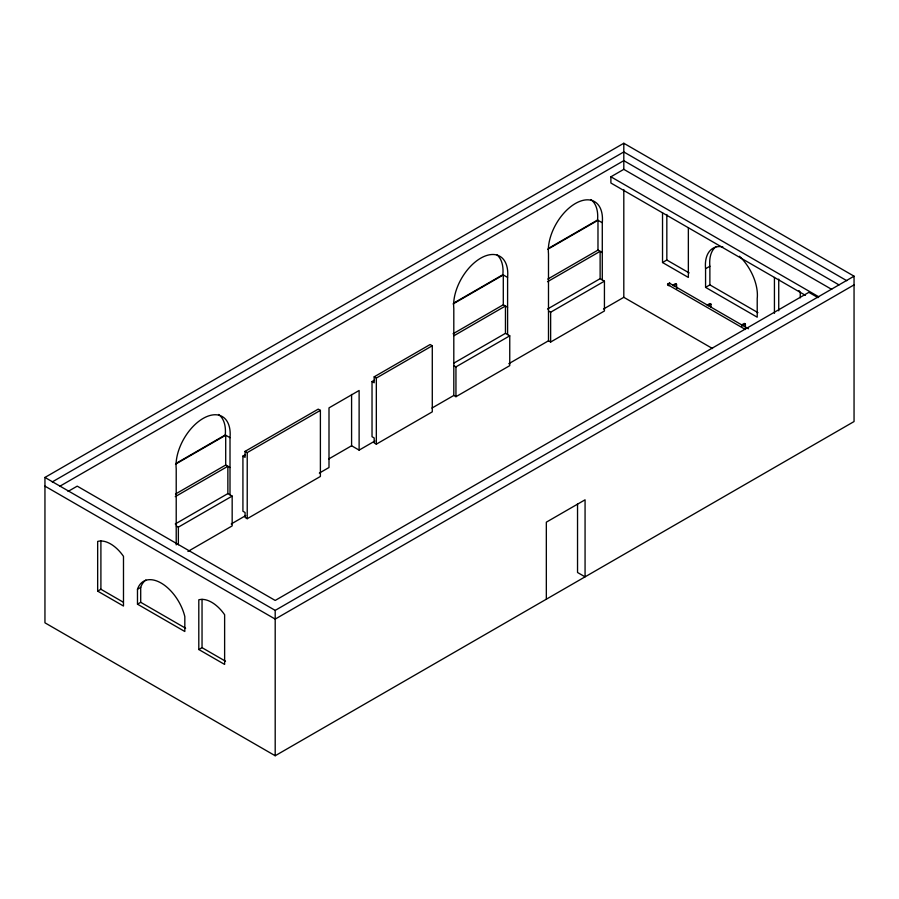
<?xml version="1.0" encoding="UTF-8"?>
<svg xmlns="http://www.w3.org/2000/svg" width="899" height="899" viewBox="0 0 899 899"><rect width="100%" height="100%" fill="white"/><g stroke="black" fill="none" stroke-linecap="round" stroke-linejoin="round"><path stroke-width="1.35" d="M44.95 477.448L623.805 143.256L854.05 276.184L854.05 421.552L275.195 755.744L44.95 622.816L44.95 477.448L275.195 610.387L854.05 276.184M52.243 481.931L623.805 151.953L846.779 280.69M60.008 486.145L623.805 160.651L838.992 284.882M805.403 295.322L610.893 183.014L610.893 176.8L623.805 169.349L831.687 289.366M68.043 491.45L77.224 486.145L275.195 600.442L808.864 292.344L818.045 297.636M176.26 463.266L225.278 434.959L230.009 437.701L230.009 494.843M453.849 302.997L502.867 274.701L507.598 277.431L507.598 334.585M548.536 248.338L597.543 220.03L602.285 222.772L602.285 279.915M175.496 464.199L225.705 435.217L225.705 465.03L175.496 494.023M453.085 303.941L503.294 274.948L503.294 304.761L453.085 333.754M547.772 249.27L597.981 220.289L597.981 250.102L547.772 279.095M242.921 456.085L245.079 457.333L245.079 451.365L318.235 409.124L320.392 410.371L320.392 476.459L247.225 518.701L245.079 517.453L245.079 512.486L242.921 511.25L242.921 456.085L245.315 454.703M372.029 381.547L374.186 382.783L374.186 376.827L430.138 344.519L432.284 345.767L432.284 411.854L376.333 444.162L374.186 442.915L374.186 437.948L372.029 436.7L372.029 381.547L374.467 380.142M245.079 451.365L247.225 452.602L320.392 410.371M374.186 376.827L376.333 378.063L432.284 345.767M175.26 496.641L227.863 466.278L227.863 493.607L175.26 523.971M454.04 335.687L505.452 306.008L505.452 333.338L454.04 363.016M547.525 281.713L600.127 251.338L600.127 278.679L547.525 309.042M176.215 525.904L178.362 527.151L232.167 496.091L232.167 525.904L187.925 551.447M453.804 365.646L455.95 366.882L509.755 335.821L509.755 365.646L455.95 396.695L453.804 395.459L431.958 408.067M548.491 310.975L550.638 312.223L604.431 281.162L604.431 310.975L550.638 342.036L548.491 340.788L508.8 363.702M662.529 212.827L662.529 262.519L666.833 260.036L689.14 272.914M97.665 591.126L123.489 606.038L123.489 556.346A30.431 17.575 60 0 0 97.665 541.434L97.665 591.126L100.902 589.261L123.197 602.139M328.697 458.996L351.588 445.769L359.117 450.118L374.905 441.016M231.223 523.971L245.708 515.599M319.336 473.088L329 467.514L329 407.876L359.117 390.492L359.117 450.118M603.476 309.042L623.805 297.311L712.547 348.554M137.48 589.261A35.185 20.317 60 0 1 161.146 583.058A35.185 20.317 60 0 1 184.823 616.602L184.823 631.503L137.48 604.173L137.48 589.261L140.705 587.407A35.185 20.317 60 0 1 145.874 580.024M748.451 328.776L669.631 283.275C665.811 283.297 668.339 286.714 669.631 285.388M672.699 285.23L675.441 283.646L676.52 284.185L676.733 288.534M673.778 285.77L676.52 284.185M739.484 256.26A36.769 21.228 60 0 1 757.216 298.558L757.216 317.19L705.569 287.377L705.569 268.734L709.873 266.25A36.769 21.228 60 0 1 716.267 246.472M137.48 604.173L140.705 602.308L185.621 628.244M705.569 287.377L709.873 284.882L757.913 312.627M707.131 305.109L709.873 303.525L710.952 304.143L710.952 307.312M708.21 305.727L710.952 304.143M741.563 324.988L744.305 323.404L745.383 324.022L745.383 327.191M741.72 326.135L745.383 324.022M198.803 649.516L224.626 664.428L224.626 614.736A30.431 17.575 60 0 0 198.803 599.824L198.803 649.516L202.039 647.662L225.514 661.215M854.05 284.882L275.195 619.085L44.95 486.145M669.631 283.275L667.485 284.511L745.417 329.506M610.893 176.8L818.787 296.827M662.529 262.519L688.353 277.431L688.353 227.739M597.981 250.102L602.285 252.585M600.127 278.679L604.431 281.162M503.294 304.761L507.598 307.244M505.452 333.338L509.755 335.821M225.705 465.03L230.009 467.514M227.863 493.607L232.167 496.091M800.256 297.861L800.256 292.344A30.431 17.575 60 0 0 798.986 290.602M778.736 279.083L778.736 310.84M774.432 277.431L774.432 313.324M709.873 266.25L709.873 284.882M669.631 282.758L669.631 283.635M666.833 214.49L666.833 260.036M623.805 143.256L623.805 169.349M623.805 189.554L623.805 297.311M577.54 503.867L577.54 572.494L585.069 576.843L585.069 499.81L546.334 522.173L546.334 599.206M550.638 312.223L550.638 342.036M548.491 340.788L548.491 253.833A38.286 22.104 -60 0 1 575.382 203.511A38.286 22.104 -60 0 1 602.285 222.772M455.95 366.882L455.95 396.695M453.804 395.459L453.804 308.492A38.286 22.104 -60 0 1 480.707 258.17A38.286 22.104 -60 0 1 507.598 277.431M376.333 378.063L376.333 444.162M351.588 394.459L351.588 445.769M275.195 610.387L275.195 755.744M247.225 452.602L247.225 518.701M202.039 599.341L202.039 647.662M178.362 527.151L178.362 544.772M176.215 544.884L176.215 468.761A38.286 22.104 -60 0 1 203.107 418.44A38.286 22.104 -60 0 1 230.009 437.701M140.705 587.407L140.705 602.308M100.902 540.951L100.902 589.261M705.569 268.734A36.769 21.228 60 0 1 722.785 246.82M218.569 414.484A38.286 22.104 -60 0 1 225.278 434.959M590.845 199.556A38.286 22.104 -60 0 1 597.543 220.03M497.136 254.99A38.286 22.104 -60 0 1 502.867 274.701"/></g></svg>
